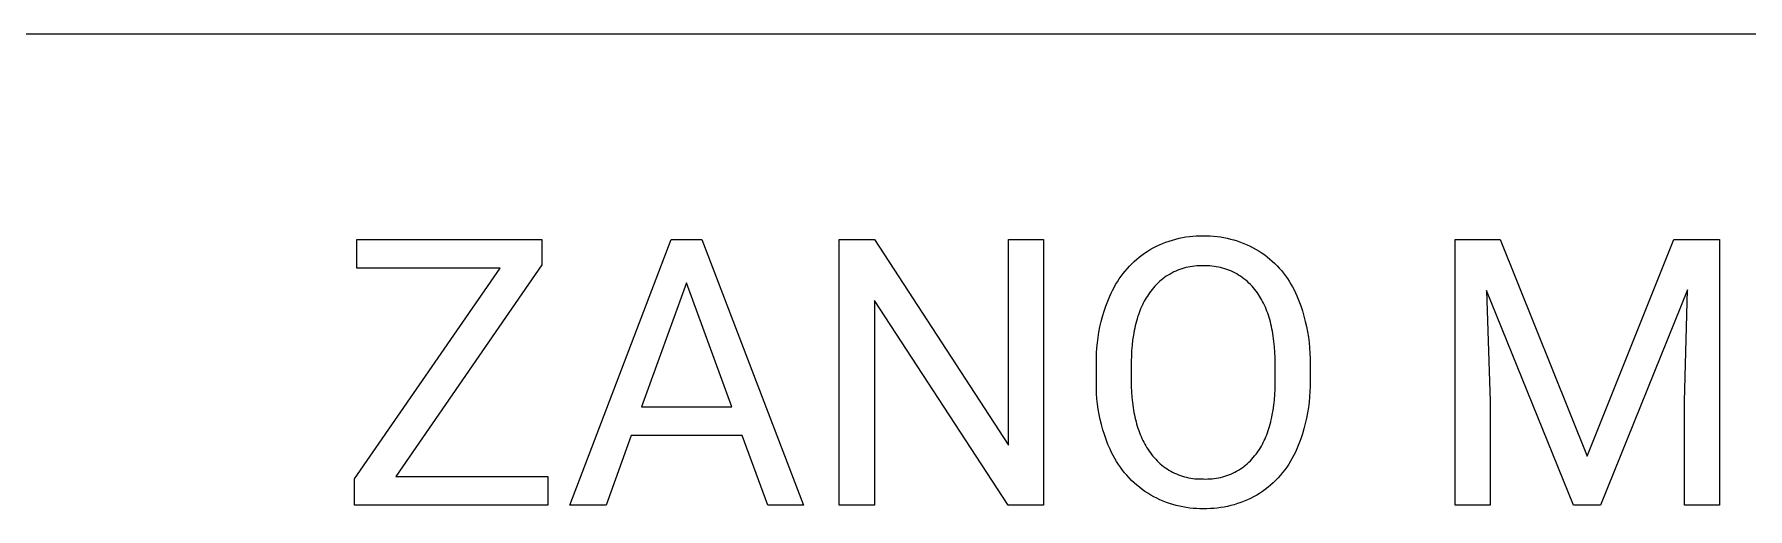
# Model space of a CAD drawing. Header units: millimetres. Extents: x -1519 to 3497, y -297 to 3208.
# Drawn here: x 1895.7 to 2202.2, y 179.1 to 264 of the extents above; entities that cross this region are included whole.
import ezdxf

# ---------------------------------------------------------------- set-up
doc = ezdxf.new("R2010")
doc.units = ezdxf.units.MM
doc.header["$MEASUREMENT"] = 0
doc.layers.add('Domyślny', color=7, linetype='Continuous', true_color=0x000000)

msp = doc.modelspace()

# ---------------------------------------------------------------- linework, layer by layer
at = {"layer": 'Domyślny', "color": 18, "lineweight": 15, "true_color": 0x000000}
for p, q in [((3492.39, 263.98), (1601.48, 263.98)), ((1953.43, 222.17), (1953.43, 227.29)), ((1953.43, 227.29), (1986.54, 227.29)), ((1986.54, 227.29), (1986.54, 222.73)), ((1991.53, 179.79), (2009.67, 227.3)), ((2009.67, 227.3), (2015.15, 227.3)), ((2015.15, 227.3), (2033.32, 179.79)), ((2039.72, 179.79), (2039.72, 227.3)), ((2039.72, 227.3), (2046.01, 227.3)), ((2046.01, 227.3), (2070, 190.53)), ((2070, 190.53), (2070, 227.3)), ((2070, 227.3), (2076.23, 227.3)), ((2076.23, 227.3), (2076.23, 179.79)), ((2097.54, 226.57), (2098.12, 226.8)), ((2098.12, 226.8), (2098.7, 227.01)), ((2098.7, 227.01), (2099.29, 227.19)), ((2099.29, 227.19), (2099.89, 227.36)), ((2099.89, 227.36), (2100.49, 227.51)), ((2100.49, 227.51), (2101.1, 227.63)), ((2101.1, 227.63), (2101.7, 227.74)), ((2101.7, 227.74), (2102.32, 227.82)), ((2102.32, 227.82), (2102.93, 227.88)), ((2102.93, 227.88), (2103.55, 227.93)), ((2103.55, 227.93), (2104.17, 227.95)), ((2104.17, 227.95), (2104.79, 227.95)), ((2104.79, 227.95), (2105.41, 227.95)), ((2105.41, 227.95), (2106.03, 227.93)), ((2106.03, 227.93), (2106.65, 227.88)), ((2106.65, 227.88), (2107.27, 227.82)), ((2107.27, 227.82), (2107.88, 227.74)), ((2107.88, 227.74), (2108.49, 227.64)), ((2108.49, 227.64), (2109.1, 227.51)), ((2109.1, 227.51), (2109.7, 227.37)), ((2109.7, 227.37), (2110.3, 227.2)), ((2110.3, 227.2), (2110.9, 227.02)), ((2110.9, 227.02), (2111.48, 226.82)), ((2111.48, 226.82), (2112.06, 226.59)), ((2149.84, 179.79), (2149.84, 227.29)), ((2149.84, 227.29), (2157.92, 227.29)), ((2157.92, 227.29), (2173.46, 188.54)), ((2173.46, 188.54), (2188.98, 227.29)), ((2188.98, 227.29), (2197.11, 227.29)), ((2197.11, 227.29), (2197.11, 179.79)), ((2092.47, 223.35), (2092.91, 223.74)), ((2092.91, 223.74), (2093.37, 224.12)), ((2093.37, 224.12), (2093.83, 224.48)), ((2093.83, 224.48), (2094.31, 224.83)), ((2094.31, 224.83), (2094.8, 225.16)), ((2094.8, 225.16), (2095.33, 225.48)), ((2095.33, 225.48), (2095.87, 225.78)), ((2095.87, 225.78), (2096.42, 226.06)), ((2096.42, 226.06), (2096.98, 226.33)), ((2096.98, 226.33), (2097.54, 226.57)), ((2112.06, 226.59), (2112.63, 226.35)), ((2112.63, 226.35), (2113.2, 226.09)), ((2113.2, 226.09), (2113.75, 225.81)), ((2113.75, 225.81), (2114.29, 225.51)), ((2114.29, 225.51), (2114.83, 225.19)), ((2114.83, 225.19), (2115.32, 224.86)), ((2115.32, 224.86), (2115.8, 224.52)), ((2115.8, 224.52), (2116.26, 224.16)), ((2116.26, 224.16), (2116.72, 223.79)), ((2116.72, 223.79), (2117.16, 223.4)), ((1953.01, 184.5), (1979.04, 222.17)), ((1979.04, 222.17), (1953.43, 222.17)), ((1986.54, 222.73), (1960.41, 184.92)), ((2089.77, 220.23), (2090.11, 220.71)), ((2090.11, 220.71), (2090.47, 221.18)), ((2090.47, 221.18), (2090.84, 221.64)), ((2090.84, 221.64), (2091.23, 222.09)), ((2091.23, 222.09), (2091.63, 222.52)), ((2091.63, 222.52), (2092.04, 222.94)), ((2092.04, 222.94), (2092.47, 223.35)), ((2098.2, 220.7), (2097.88, 220.48)), ((2098.52, 220.91), (2098.2, 220.7)), ((2098.86, 221.11), (2098.52, 220.91)), ((2099.2, 221.29), (2098.86, 221.11)), ((2099.54, 221.47), (2099.2, 221.29)), ((2099.89, 221.63), (2099.54, 221.47)), ((2100.25, 221.78), (2099.89, 221.63)), ((2100.61, 221.92), (2100.25, 221.78)), ((2100.98, 222.04), (2100.61, 221.92)), ((2101.35, 222.15), (2100.98, 222.04)), ((2101.72, 222.25), (2101.35, 222.15)), ((2102.1, 222.34), (2101.72, 222.25)), ((2102.48, 222.41), (2102.1, 222.34)), ((2102.86, 222.47), (2102.48, 222.41)), ((2103.24, 222.52), (2102.86, 222.47)), ((2103.63, 222.55), (2103.24, 222.52)), ((2104.01, 222.57), (2103.63, 222.55)), ((2104.4, 222.58), (2104.01, 222.57)), ((2104.79, 222.57), (2104.4, 222.58)), ((2105.18, 222.58), (2104.79, 222.57)), ((2105.57, 222.57), (2105.18, 222.58)), ((2105.96, 222.56), (2105.57, 222.57)), ((2106.35, 222.52), (2105.96, 222.56)), ((2106.74, 222.48), (2106.35, 222.52)), ((2107.12, 222.42), (2106.74, 222.48)), ((2107.51, 222.35), (2107.12, 222.42)), ((2107.89, 222.27), (2107.51, 222.35)), ((2108.27, 222.17), (2107.89, 222.27)), ((2108.64, 222.06), (2108.27, 222.17)), ((2109.01, 221.93), (2108.64, 222.06)), ((2109.38, 221.8), (2109.01, 221.93)), ((2109.74, 221.65), (2109.38, 221.8)), ((2110.09, 221.48), (2109.74, 221.65)), ((2110.44, 221.31), (2110.09, 221.48)), ((2110.79, 221.12), (2110.44, 221.31)), ((2111.12, 220.92), (2110.79, 221.12)), ((2111.45, 220.72), (2111.12, 220.92)), ((2111.78, 220.49), (2111.45, 220.72)), ((2117.16, 223.4), (2117.59, 223)), ((2117.59, 223), (2118, 222.58)), ((2118, 222.58), (2118.4, 222.15)), ((2118.4, 222.15), (2118.79, 221.71)), ((2118.79, 221.71), (2119.16, 221.25)), ((2119.16, 221.25), (2119.52, 220.78)), ((2119.52, 220.78), (2119.86, 220.3)), ((2012.41, 219.56), (2004.36, 197.35)), ((2020.51, 197.35), (2012.41, 219.56)), ((2088.08, 217.12), (2088.32, 217.66)), ((2088.32, 217.66), (2088.58, 218.19)), ((2088.58, 218.19), (2088.85, 218.72)), ((2088.85, 218.72), (2089.14, 219.23)), ((2089.14, 219.23), (2089.45, 219.74)), ((2089.45, 219.74), (2089.77, 220.23)), ((2095.21, 217.76), (2095, 217.47)), ((2095.42, 218.04), (2095.21, 217.76)), ((2095.65, 218.35), (2095.42, 218.04)), ((2095.9, 218.65), (2095.65, 218.35)), ((2096.15, 218.94), (2095.9, 218.65)), ((2096.42, 219.22), (2096.15, 218.94)), ((2096.69, 219.49), (2096.42, 219.22)), ((2096.98, 219.75), (2096.69, 219.49)), ((2097.27, 220.01), (2096.98, 219.75)), ((2097.57, 220.25), (2097.27, 220.01)), ((2097.88, 220.48), (2097.57, 220.25)), ((2112.09, 220.26), (2111.78, 220.49)), ((2112.4, 220.02), (2112.09, 220.26)), ((2112.69, 219.76), (2112.4, 220.02)), ((2112.98, 219.5), (2112.69, 219.76)), ((2113.26, 219.23), (2112.98, 219.5)), ((2113.53, 218.94), (2113.26, 219.23)), ((2113.79, 218.65), (2113.53, 218.94)), ((2114.04, 218.35), (2113.79, 218.65)), ((2114.28, 218.04), (2114.04, 218.35)), ((2114.48, 217.76), (2114.28, 218.04)), ((2114.68, 217.46), (2114.48, 217.76)), ((2119.86, 220.3), (2120.18, 219.81)), ((2120.18, 219.81), (2120.49, 219.31)), ((2120.49, 219.31), (2120.78, 218.8)), ((2120.78, 218.8), (2121.05, 218.27)), ((2121.05, 218.27), (2121.3, 217.74)), ((2121.3, 217.74), (2121.54, 217.21)), ((2171.04, 179.79), (2155.49, 218.16)), ((2155.49, 218.16), (2156.1, 198.3)), ((2191.43, 218.26), (2175.83, 179.79)), ((2190.85, 198.3), (2191.43, 218.26)), ((2069.93, 179.79), (2046.01, 216.39)), ((2046.01, 216.39), (2046.01, 179.79)), ((2087.07, 214.44), (2087.38, 215.34)), ((2087.38, 215.34), (2087.72, 216.24)), ((2087.72, 216.24), (2088.08, 217.12)), ((2093.47, 214.53), (2093.33, 214.17)), ((2093.61, 214.89), (2093.47, 214.53)), ((2093.76, 215.23), (2093.61, 214.89)), ((2093.92, 215.57), (2093.76, 215.23)), ((2094.09, 215.91), (2093.92, 215.57)), ((2094.26, 216.23), (2094.09, 215.91)), ((2094.43, 216.55), (2094.26, 216.23)), ((2094.62, 216.86), (2094.43, 216.55)), ((2094.81, 217.17), (2094.62, 216.86)), ((2095, 217.47), (2094.81, 217.17)), ((2114.88, 217.16), (2114.68, 217.46)), ((2115.07, 216.86), (2114.88, 217.16)), ((2115.25, 216.54), (2115.07, 216.86)), ((2115.43, 216.22), (2115.25, 216.54)), ((2115.59, 215.89), (2115.43, 216.22)), ((2115.76, 215.55), (2115.59, 215.89)), ((2115.91, 215.2), (2115.76, 215.55)), ((2116.06, 214.84), (2115.91, 215.2)), ((2116.2, 214.48), (2116.06, 214.84)), ((2121.54, 217.21), (2121.9, 216.31)), ((2121.9, 216.31), (2122.24, 215.41)), ((2122.24, 215.41), (2122.54, 214.5)), ((2086.14, 210.73), (2086.33, 211.67)), ((2086.33, 211.67), (2086.55, 212.6)), ((2086.55, 212.6), (2086.79, 213.52)), ((2086.79, 213.52), (2087.07, 214.44)), ((2092.55, 211.45), (2092.46, 211.03)), ((2092.64, 211.86), (2092.55, 211.45)), ((2092.74, 212.26), (2092.64, 211.86)), ((2092.84, 212.66), (2092.74, 212.26)), ((2092.96, 213.05), (2092.84, 212.66)), ((2093.07, 213.43), (2092.96, 213.05)), ((2093.2, 213.8), (2093.07, 213.43)), ((2093.33, 214.17), (2093.2, 213.8)), ((2116.34, 214.11), (2116.2, 214.48)), ((2116.47, 213.73), (2116.34, 214.11)), ((2116.59, 213.35), (2116.47, 213.73)), ((2116.71, 212.95), (2116.59, 213.35)), ((2116.82, 212.55), (2116.71, 212.95)), ((2116.92, 212.14), (2116.82, 212.55)), ((2117.02, 211.72), (2116.92, 212.14)), ((2117.1, 211.3), (2117.02, 211.72)), ((2122.54, 214.5), (2122.82, 213.58)), ((2122.82, 213.58), (2123.06, 212.64)), ((2123.06, 212.64), (2123.27, 211.71)), ((2123.27, 211.71), (2123.45, 210.76)), ((2085.78, 207.88), (2085.87, 208.83)), ((2085.87, 208.83), (2085.99, 209.78)), ((2085.99, 209.78), (2086.14, 210.73)), ((2092.08, 208.39), (2092, 207.45)), ((2092.18, 209.3), (2092.08, 208.39)), ((2092.31, 210.18), (2092.18, 209.3)), ((2092.46, 211.03), (2092.31, 210.18)), ((2117.19, 210.87), (2117.1, 211.3)), ((2117.33, 209.98), (2117.19, 210.87)), ((2117.45, 209.06), (2117.33, 209.98)), ((2117.55, 208.11), (2117.45, 209.06)), ((2123.45, 210.76), (2123.61, 209.81)), ((2123.61, 209.81), (2123.73, 208.86)), ((2123.73, 208.86), (2123.82, 207.9)), ((2085.69, 205.97), (2085.72, 206.93)), ((2085.69, 205.01), (2085.69, 205.97)), ((2085.72, 206.93), (2085.78, 207.88)), ((2091.95, 206.49), (2091.93, 205.5)), ((2091.93, 205.5), (2091.93, 202.01)), ((2092, 207.45), (2091.95, 206.49)), ((2117.61, 207.13), (2117.55, 208.11)), ((2117.65, 206.12), (2117.61, 207.13)), ((2117.67, 205.08), (2117.65, 206.12)), ((2123.82, 207.9), (2123.87, 206.94)), ((2123.87, 206.94), (2123.9, 205.97)), ((2123.9, 205.97), (2123.9, 205.01)), ((2085.69, 201.59), (2085.69, 205.01)), ((2117.67, 201.55), (2117.67, 205.08)), ((2123.9, 205.01), (2123.9, 202.01)), ((2085.7, 200.65), (2085.69, 201.59)), ((2085.73, 199.72), (2085.7, 200.65)), ((2085.8, 198.78), (2085.73, 199.72)), ((2091.93, 202.01), (2091.94, 201)), ((2091.94, 201), (2091.98, 200.01)), ((2091.98, 200.01), (2092.05, 199.06)), ((2117.52, 198.6), (2117.59, 199.55)), ((2117.59, 199.55), (2117.64, 200.54)), ((2117.64, 200.54), (2117.67, 201.55)), ((2123.88, 200.08), (2123.82, 199.12)), ((2123.9, 201.04), (2123.88, 200.08)), ((2123.9, 202.01), (2123.9, 201.04)), ((2004.36, 197.35), (2020.51, 197.35)), ((2085.9, 197.85), (2085.8, 198.78)), ((2086.02, 196.92), (2085.9, 197.85)), ((2086.18, 196), (2086.02, 196.92)), ((2092.05, 199.06), (2092.14, 198.13)), ((2092.14, 198.13), (2092.26, 197.23)), ((2092.26, 197.23), (2092.33, 196.79)), ((2092.33, 196.79), (2092.41, 196.36)), ((2092.41, 196.36), (2092.49, 195.93)), ((2117.14, 195.9), (2117.29, 196.77)), ((2117.29, 196.77), (2117.42, 197.67)), ((2117.42, 197.67), (2117.52, 198.6)), ((2123.46, 196.26), (2123.28, 195.32)), ((2123.61, 197.21), (2123.46, 196.26)), ((2123.73, 198.17), (2123.61, 197.21)), ((2123.82, 199.12), (2123.73, 198.17)), ((2156.1, 198.3), (2156.1, 179.79)), ((2190.85, 179.79), (2190.85, 198.3)), ((2086.37, 195.08), (2086.18, 196)), ((2086.59, 194.17), (2086.37, 195.08)), ((2086.84, 193.27), (2086.59, 194.17)), ((2087.12, 192.38), (2086.84, 193.27)), ((2092.49, 195.93), (2092.58, 195.51)), ((2092.58, 195.51), (2092.68, 195.1)), ((2092.68, 195.1), (2092.78, 194.7)), ((2092.78, 194.7), (2092.89, 194.3)), ((2092.89, 194.3), (2093.01, 193.91)), ((2093.01, 193.91), (2093.13, 193.52)), ((2093.13, 193.52), (2093.26, 193.15)), ((2093.26, 193.15), (2093.4, 192.77)), ((2116.28, 192.73), (2116.41, 193.1)), ((2116.41, 193.1), (2116.54, 193.48)), ((2116.54, 193.48), (2116.65, 193.86)), ((2116.65, 193.86), (2116.76, 194.26)), ((2116.76, 194.26), (2116.87, 194.66)), ((2116.87, 194.66), (2116.96, 195.06)), ((2116.96, 195.06), (2117.05, 195.48)), ((2117.05, 195.48), (2117.14, 195.9)), ((2122.82, 193.45), (2122.54, 192.53)), ((2123.06, 194.38), (2122.82, 193.45)), ((2123.28, 195.32), (2123.06, 194.38)), ((2002.47, 192.22), (1998, 179.79)), ((2022.37, 192.22), (2002.47, 192.22)), ((2026.91, 179.79), (2022.37, 192.22)), ((2087.43, 191.5), (2087.12, 192.38)), ((2087.77, 190.62), (2087.43, 191.5)), ((2088.13, 189.76), (2087.77, 190.62)), ((2093.4, 192.77), (2093.54, 192.41)), ((2093.54, 192.41), (2093.69, 192.05)), ((2093.69, 192.05), (2093.85, 191.7)), ((2093.85, 191.7), (2094.01, 191.36)), ((2094.01, 191.36), (2094.18, 191.02)), ((2094.18, 191.02), (2094.36, 190.69)), ((2094.36, 190.69), (2094.55, 190.37)), ((2094.55, 190.37), (2094.74, 190.05)), ((2094.74, 190.05), (2094.93, 189.74)), ((2114.84, 189.74), (2115.02, 190.04)), ((2115.02, 190.04), (2115.2, 190.35)), ((2115.2, 190.35), (2115.38, 190.67)), ((2115.38, 190.67), (2115.54, 190.99)), ((2115.54, 190.99), (2115.7, 191.32)), ((2115.7, 191.32), (2115.86, 191.66)), ((2115.86, 191.66), (2116.01, 192.01)), ((2116.01, 192.01), (2116.15, 192.37)), ((2116.15, 192.37), (2116.28, 192.73)), ((2121.91, 190.72), (2121.54, 189.83)), ((2122.24, 191.62), (2121.91, 190.72)), ((2122.54, 192.53), (2122.24, 191.62)), ((2088.4, 189.2), (2088.13, 189.76)), ((2088.68, 188.65), (2088.4, 189.2)), ((2088.98, 188.11), (2088.68, 188.65)), ((2089.3, 187.58), (2088.98, 188.11)), ((2089.64, 187.06), (2089.3, 187.58)), ((2089.99, 186.55), (2089.64, 187.06)), ((2094.93, 189.74), (2095.14, 189.44)), ((2095.14, 189.44), (2095.35, 189.14)), ((2095.35, 189.14), (2095.57, 188.84)), ((2095.57, 188.84), (2095.81, 188.54)), ((2095.81, 188.54), (2096.06, 188.25)), ((2096.06, 188.25), (2096.31, 187.97)), ((2096.31, 187.97), (2096.58, 187.69)), ((2096.58, 187.69), (2096.85, 187.43)), ((2096.85, 187.43), (2097.13, 187.18)), ((2097.13, 187.18), (2097.42, 186.93)), ((2097.42, 186.93), (2097.72, 186.7)), ((2112.07, 186.7), (2112.37, 186.93)), ((2112.37, 186.93), (2112.67, 187.18)), ((2112.67, 187.18), (2112.95, 187.44)), ((2112.95, 187.44), (2113.23, 187.71)), ((2113.23, 187.71), (2113.5, 187.99)), ((2113.5, 187.99), (2113.76, 188.28)), ((2113.76, 188.28), (2114, 188.57)), ((2114, 188.57), (2114.24, 188.88)), ((2114.24, 188.88), (2114.45, 189.16)), ((2114.45, 189.16), (2114.65, 189.44)), ((2114.65, 189.44), (2114.84, 189.74)), ((2120.09, 187.1), (2119.75, 186.59)), ((2120.42, 187.62), (2120.09, 187.1)), ((2120.73, 188.16), (2120.42, 187.62)), ((2121.02, 188.71), (2120.73, 188.16)), ((2121.29, 189.26), (2121.02, 188.71)), ((2121.54, 189.83), (2121.29, 189.26)), ((1953.01, 179.79), (1953.01, 184.5)), ((1960.41, 184.92), (1987.59, 184.92)), ((1987.59, 184.92), (1987.59, 179.79)), ((2090.36, 186.06), (2089.99, 186.55)), ((2090.75, 185.57), (2090.36, 186.06)), ((2091.15, 185.11), (2090.75, 185.57)), ((2091.57, 184.65), (2091.15, 185.11)), ((2092, 184.21), (2091.57, 184.65)), ((2092.45, 183.78), (2092, 184.21)), ((2097.72, 186.7), (2098.03, 186.47)), ((2098.03, 186.47), (2098.34, 186.26)), ((2098.34, 186.26), (2098.67, 186.06)), ((2098.67, 186.06), (2099, 185.87)), ((2099, 185.87), (2099.33, 185.69)), ((2099.33, 185.69), (2099.67, 185.52)), ((2099.67, 185.52), (2100.02, 185.36)), ((2100.02, 185.36), (2100.37, 185.22)), ((2100.37, 185.22), (2100.73, 185.09)), ((2100.73, 185.09), (2101.09, 184.97)), ((2101.09, 184.97), (2101.45, 184.86)), ((2101.45, 184.86), (2101.82, 184.76)), ((2101.82, 184.76), (2102.19, 184.68)), ((2102.19, 184.68), (2102.56, 184.61)), ((2102.56, 184.61), (2102.94, 184.56)), ((2102.94, 184.56), (2103.32, 184.51)), ((2103.32, 184.51), (2103.7, 184.48)), ((2103.7, 184.48), (2104.08, 184.46)), ((2104.08, 184.46), (2104.46, 184.46)), ((2104.46, 184.46), (2104.84, 184.47)), ((2104.84, 184.47), (2105.22, 184.45)), ((2105.22, 184.45), (2105.61, 184.46)), ((2105.61, 184.46), (2106, 184.47)), ((2106, 184.47), (2106.38, 184.5)), ((2106.38, 184.5), (2106.76, 184.54)), ((2106.76, 184.54), (2107.15, 184.59)), ((2107.15, 184.59), (2107.53, 184.66)), ((2107.53, 184.66), (2107.9, 184.74)), ((2107.9, 184.74), (2108.28, 184.84)), ((2108.28, 184.84), (2108.65, 184.95)), ((2108.65, 184.95), (2109.02, 185.07)), ((2109.02, 185.07), (2109.38, 185.2)), ((2109.38, 185.2), (2109.74, 185.34)), ((2109.74, 185.34), (2110.09, 185.5)), ((2110.09, 185.5), (2110.43, 185.67)), ((2110.43, 185.67), (2110.78, 185.85)), ((2110.78, 185.85), (2111.11, 186.05)), ((2111.11, 186.05), (2111.44, 186.25)), ((2111.44, 186.25), (2111.76, 186.47)), ((2111.76, 186.47), (2112.07, 186.7)), ((2117.77, 184.22), (2117.32, 183.79)), ((2118.19, 184.66), (2117.77, 184.22)), ((2118.61, 185.12), (2118.19, 184.66)), ((2119, 185.6), (2118.61, 185.12)), ((2119.38, 186.09), (2119, 185.6)), ((2119.75, 186.59), (2119.38, 186.09)), ((2092.92, 183.37), (2092.45, 183.78)), ((2093.39, 182.98), (2092.92, 183.37)), ((2093.88, 182.6), (2093.39, 182.98)), ((2094.38, 182.24), (2093.88, 182.6)), ((2094.9, 181.89), (2094.38, 182.24)), ((2095.43, 181.58), (2094.9, 181.89)), ((2095.96, 181.28), (2095.43, 181.58)), ((2096.51, 181), (2095.96, 181.28)), ((2097.07, 180.74), (2096.51, 181)), ((2113.26, 180.98), (2112.7, 180.72)), ((2113.81, 181.26), (2113.26, 180.98)), ((2114.36, 181.56), (2113.81, 181.26)), ((2114.89, 181.88), (2114.36, 181.56)), ((2115.4, 182.22), (2114.89, 181.88)), ((2115.9, 182.59), (2115.4, 182.22)), ((2116.39, 182.97), (2115.9, 182.59)), ((2116.86, 183.37), (2116.39, 182.97)), ((2117.32, 183.79), (2116.86, 183.37)), ((1987.59, 179.79), (1953.01, 179.79)), ((1998, 179.79), (1991.53, 179.79)), ((2033.32, 179.79), (2026.91, 179.79)), ((2046.01, 179.79), (2039.72, 179.79)), ((2076.23, 179.79), (2069.93, 179.79)), ((2097.63, 180.5), (2097.07, 180.74)), ((2098.21, 180.27), (2097.63, 180.5)), ((2098.79, 180.07), (2098.21, 180.27)), ((2099.37, 179.88), (2098.79, 180.07)), ((2099.97, 179.72), (2099.37, 179.88)), ((2100.56, 179.58), (2099.97, 179.72)), ((2101.17, 179.45), (2100.56, 179.58)), ((2101.77, 179.35), (2101.17, 179.45)), ((2102.38, 179.26), (2101.77, 179.35)), ((2102.99, 179.2), (2102.38, 179.26)), ((2103.61, 179.16), (2102.99, 179.2)), ((2104.22, 179.14), (2103.61, 179.16)), ((2104.84, 179.14), (2104.22, 179.14)), ((2105.46, 179.14), (2104.84, 179.14)), ((2106.08, 179.15), (2105.46, 179.14)), ((2106.7, 179.19), (2106.08, 179.15)), ((2107.32, 179.25), (2106.7, 179.19)), ((2107.94, 179.33), (2107.32, 179.25)), ((2108.55, 179.44), (2107.94, 179.33)), ((2109.16, 179.56), (2108.55, 179.44)), ((2109.76, 179.7), (2109.16, 179.56)), ((2110.36, 179.86), (2109.76, 179.7)), ((2110.96, 180.05), (2110.36, 179.86)), ((2111.54, 180.25), (2110.96, 180.05)), ((2112.12, 180.48), (2111.54, 180.25)), ((2112.7, 180.72), (2112.12, 180.48)), ((2156.1, 179.79), (2149.84, 179.79)), ((2175.83, 179.79), (2171.04, 179.79)), ((2197.11, 179.79), (2190.85, 179.79))]:
    msp.add_line(p, q, dxfattribs=at)

doc.saveas('drawing.dxf')
